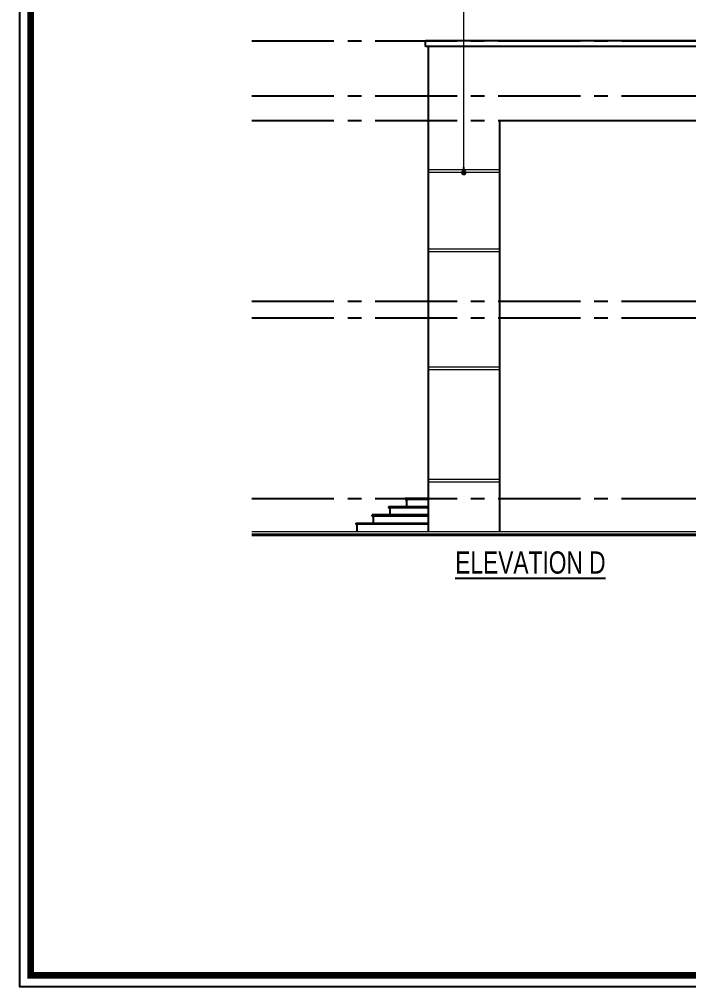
# Model space of a CAD drawing. Header units: centimetres. Extents: x 7997 to 116674, y 1017 to 13844.
# Drawn here: x 69033 to 70255, y 8084 to 9849 of the extents above; entities that cross this region are included whole.
import ezdxf
from ezdxf.enums import TextEntityAlignment as Align

# ---------------------------------------------------------------- set-up
doc = ezdxf.new("R2010")
doc.units = ezdxf.units.CM
doc.header["$LTSCALE"] = 200
doc.linetypes.add('CENTER2', pattern=[1.125, 0.75, -0.125, 0.125, -0.125])
for name, color, linetype in [('AXIS', 9, 'CENTER2'), ('COL', 1, 'Continuous'), ('DIM', 11, 'Continuous'), ('STEP', 7, 'Continuous'), ('ZZ', 240, 'Continuous')]:
    doc.layers.add(name, color=color, linetype=linetype)
for name, color, linetype, lineweight in [('HA', 251, 'Continuous', 0), ('HAT', 8, 'Continuous', 9), ('Level 10', 7, 'Continuous', 0), ('WALL', 3, 'Continuous', 25)]:
    doc.layers.add(name, color=color, linetype=linetype, lineweight=lineweight)
doc.styles.add('style8', font='swisscl.ttf', dxfattribs={"width": 0.8})
doc.styles.add('T2', font='')
doc.styles.get('T2').set_extended_font_data('Elisia')
doc.dimstyles.new('NORMAL', dxfattribs={"dimtxt": 18, "dimasz": 5, "dimexe": 5, "dimexo": 5, "dimgap": 1, "dimtad": 0, "dimdec": 0, "dimdsep": 46, "dimtxsty": 'T2', "dimblk1": 'OBLIQUE', "dimblk2": 'OBLIQUE', "dimsah": 1, "dimcen": 0.09, "dimclrd": 4, "dimclre": 4, "dimclrt": 6, "dimadec": 0, "dimazin": 0, "dimtfac": 1, "dimtdec": 0, "dimtofl": 0, "dimtmove": 1, "dimatfit": 2, "dimldrblk": 'OPEN30', "dimfxl": 0, "dimtolj": 1, "dimtzin": 0, "dimlwd": 5, "dimlwe": 5, "dimarcsym": 0})

# ---------------------------------------------------------------- blocks, each defined once
blk = doc.blocks.new('_OBLIQUE')
at = {"color": 0, "linetype": 'ByBlock'}
blk.add_line((-0.5, -0.5), (0.5, 0.5), dxfattribs=at)
blk = doc.blocks.new('DOT')
at = {"color": 0, "linetype": 'ByBlock'}
blk.add_line((-0.5, 0), (-1, 0), dxfattribs=at)
at = {"color": 0, "linetype": 'ByBlock', "const_width": 0.5}
blk.add_lwpolyline([(-0.25, 0, 1), (0.25, 0, 1)], format="xyb", close=True, dxfattribs=at)
blk = doc.blocks.new('08-TITLE SHEET-selattin', base_point=(45714.8, -203081.4))
at = {"color": 0}
blk.add_lwpolyline([(51244.8, -203081.4), (45714.8, -203081.4), (45714.8, -206921.4), (51244.8, -206921.4)], close=True, dxfattribs=at)
at = {"color": 0, "linetype": 'ByBlock', "const_width": 17}
blk.add_lwpolyline([(45744.3, -206891.9), (51215.3, -206891.9), (51215.3, -203110.8), (45744.3, -203110.8)], close=True, dxfattribs=at)
at = {"layer": 'HA', "ltscale": 1.2}
blk.add_lwpolyline([(45714.8, -203081.4), (51244.8, -203081.4), (51244.8, -206921.4), (45714.8, -206921.4)], close=True, dxfattribs=at)

msp = doc.modelspace()

# ---------------------------------------------------------------- linework, layer by layer
at = {"linetype": 'Continuous'}
msp.add_lwpolyline([(69032.9043, 8084.0841), (72903.9043, 8084.0841), (72903.9043, 10772.0841), (69032.9043, 10772.0841)], close=True, dxfattribs=at)
at = {"layer": 'AXIS'}
for p, q in [((69457.2783, 9809.7671), (71628.4998, 9809.7671)), ((69457.2783, 9709.7671), (71628.4998, 9709.7671)), ((69457.2783, 9664.7671), (71628.4998, 9664.7671)), ((69457.2783, 9334.7671), (71628.4998, 9334.7671)), ((69457.2783, 9304.7671), (71628.4998, 9304.7671)), ((69457.2783, 8974.7671), (71628.4998, 8974.7671))]:
    msp.add_line(p, q, dxfattribs=at)
at = {"layer": 'HAT', "ltscale": 150}
for p, q in [((69909.4444, 9574.7671), (69779.4444, 9574.7671)), ((69909.4444, 9569.7671), (69779.4444, 9569.7671)), ((69909.4444, 9429.7671), (69779.4444, 9429.7671)), ((69909.4444, 9424.7671), (69779.4444, 9424.7671)), ((69909.4444, 9214.7671), (69779.4444, 9214.7671)), ((69909.4444, 9209.7671), (69779.4444, 9209.7671)), ((69909.4444, 9009.7671), (69779.4444, 9009.7671)), ((69909.4444, 9004.7671), (69779.4444, 9004.7671))]:
    msp.add_line(p, q, dxfattribs=at)
at = {"layer": 'Level 10'}
msp.add_line((69457.2783, 8914.7671), (71844.1228, 8914.7671), dxfattribs=at)
at = {"layer": 'Level 10', "const_width": 5}
msp.add_lwpolyline([(71844.1228, 8908.5375), (69457.2783, 8908.5375)], dxfattribs=at)
at = {"layer": 'STEP'}
for p, q in [((69779.4444, 8974.7671), (69737.4444, 8974.7671)), ((69737.4444, 8974.7671), (69737.4444, 8972.7671)), ((69737.4444, 8972.7671), (69739.4444, 8972.7671)), ((69779.4444, 8972.7671), (69739.4444, 8972.7671)), ((69739.4444, 8972.7671), (69739.4444, 8959.7671)), ((69779.4444, 8959.7671), (69706.9444, 8959.7671)), ((69706.9444, 8959.7671), (69706.9444, 8957.7671)), ((69706.9444, 8957.7671), (69708.9444, 8957.7671)), ((69779.4444, 8957.7671), (69708.9444, 8957.7671)), ((69708.9444, 8957.7671), (69708.9444, 8944.7671)), ((69779.4444, 8944.7671), (69676.9444, 8944.7671)), ((69676.9444, 8942.7671), (69676.9444, 8944.7671)), ((69779.4444, 8942.7671), (69676.9444, 8942.7671)), ((69676.9444, 8942.7671), (69678.9444, 8942.7671)), ((69678.9444, 8942.7671), (69678.9444, 8929.7671)), ((69646.9444, 8929.7671), (69779.4444, 8929.7671)), ((69646.9444, 8929.7671), (69646.9444, 8927.7671)), ((69779.4444, 8927.7671), (69646.9444, 8927.7671)), ((69646.9444, 8927.7671), (69648.9444, 8927.7671)), ((69648.9444, 8927.7671), (69648.9444, 8914.7671))]:
    msp.add_line(p, q, dxfattribs=at)
at = {"layer": 'WALL', "ltscale": 150}
for p, q in [((71012.4379, 9809.7671), (69774.4444, 9809.7671)), ((69774.4444, 9799.7671), (69774.4444, 9809.7671)), ((71012.4379, 9799.7671), (69774.4444, 9799.7671)), ((69779.4444, 9799.7671), (69779.4444, 8914.7671)), ((69909.4444, 9664.7671), (69909.4444, 8914.7671)), ((69909.4444, 9664.7671), (71194.4444, 9664.7671))]:
    msp.add_line(p, q, dxfattribs=at)

# ---------------------------------------------------------------- block references
at = {"layer": 'DIM', "color": 0, "linetype": 'Continuous', "xscale": 0.7000000000000026, "yscale": 0.7000000000000026, "zscale": 0.7000000000000026}
msp.add_blockref('08-TITLE SHEET-selattin', (69032.9043, 10772.0841), dxfattribs=at)

# ---------------------------------------------------------------- texts
at = {"layer": 'ZZ', "color": 7, "style": 'style8'}
msp.add_text('%%UELEVATION D', height=40.5, dxfattribs=at).set_placement((69965.8356, 8858.0774), align=Align.MIDDLE_CENTER)

# ---------------------------------------------------------------- leaders
at = {"layer": 'COL', "ltscale": 1.5}
msp.add_leader([(69844.274, 9569.4625), (69844.274, 9938.2638), (70007.453, 9938.2638)], dimstyle='NORMAL', override={"dimasz": 10, "dimldrblk": 'DOT'}, dxfattribs=at)

doc.saveas('drawing.dxf')
